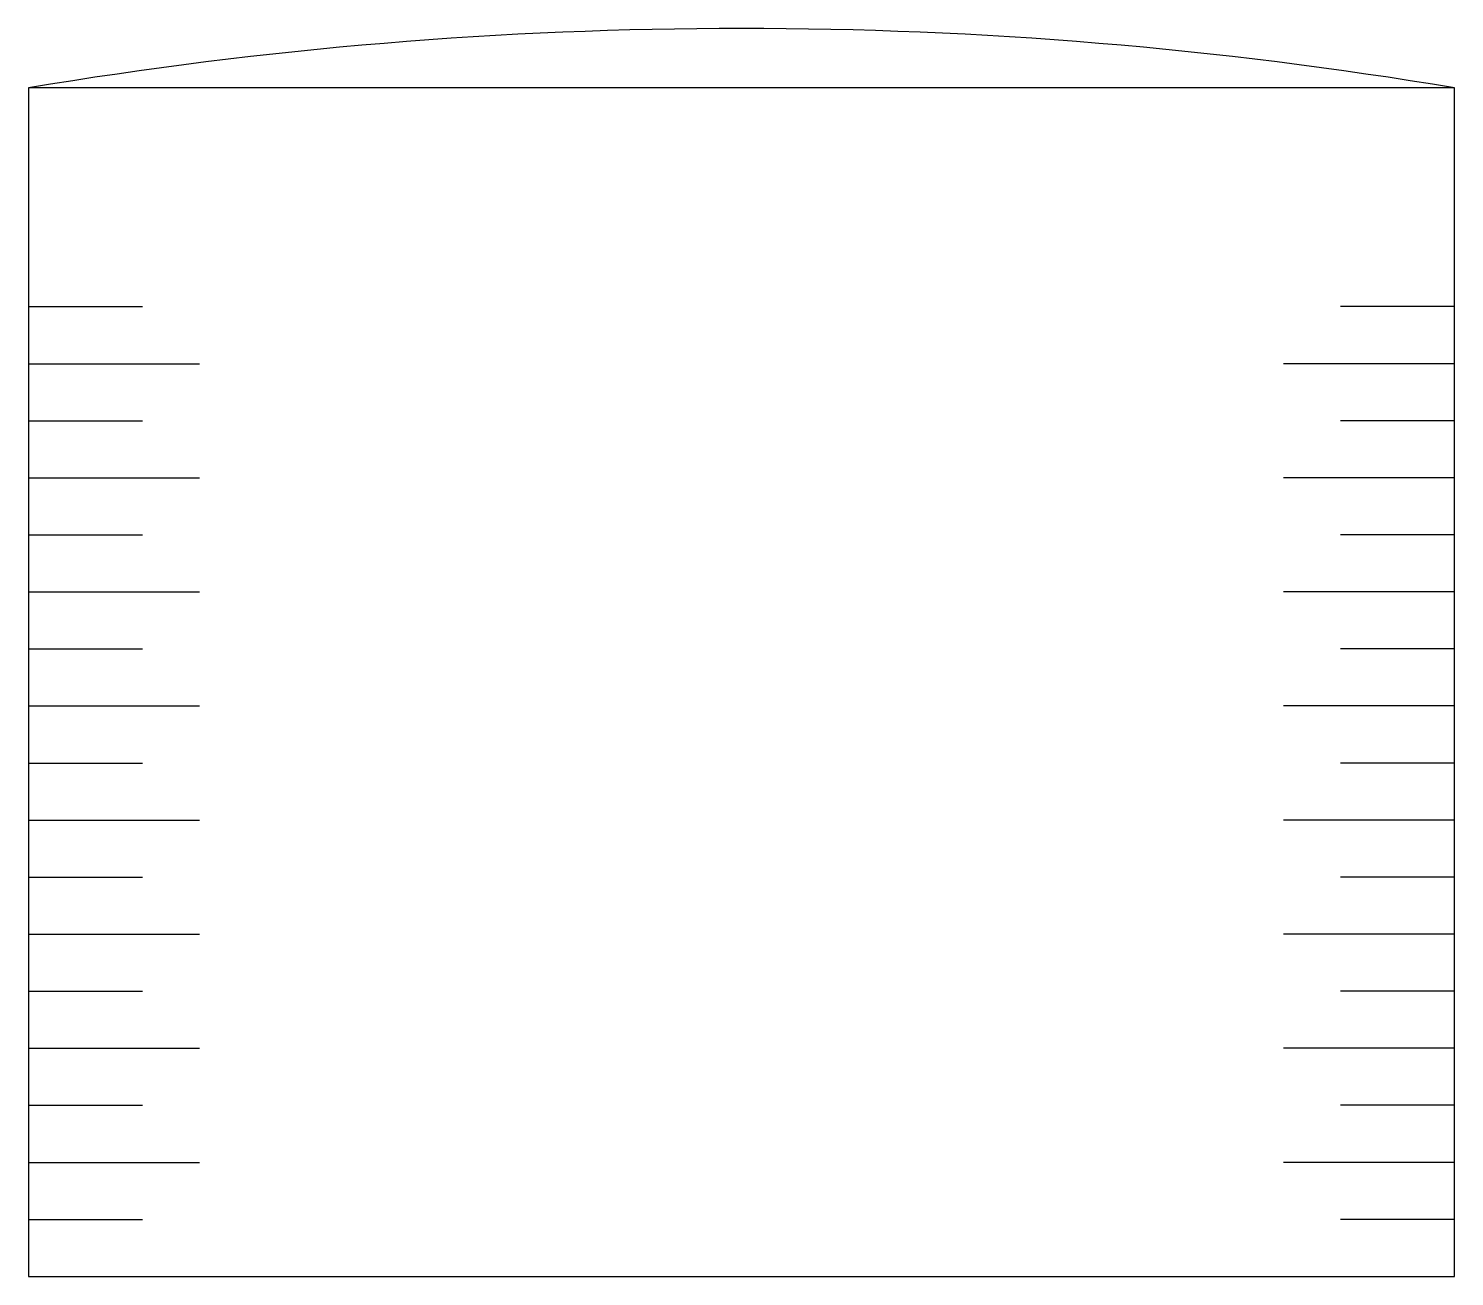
# Model space of a CAD drawing. Header units: millimetres. Extents: x -10082.3 to -10079.3, y 41.21 to 43.83.
import ezdxf

# ---------------------------------------------------------------- set-up
doc = ezdxf.new("R2010")
doc.units = ezdxf.units.MM
doc.header["$LTSCALE"] = 10
doc.layers.add('Tub_componentes', color=2, linetype='Continuous')
doc.layers.add('Tub_equipamentos', color=3, linetype='Continuous')

msp = doc.modelspace()

# ---------------------------------------------------------------- linework, layer by layer
at = {"layer": 'Tub_componentes', "color": 1}
for p, q in [((-10082.3018, 43.2473), (-10082.0618, 43.2473)), ((-10079.3018, 43.2473), (-10079.5418, 43.2473)), ((-10082.3018, 43.1273), (-10081.9418, 43.1273)), ((-10079.3018, 43.1273), (-10079.6618, 43.1273)), ((-10082.3018, 43.0073), (-10082.0618, 43.0073)), ((-10079.3018, 43.0073), (-10079.5418, 43.0073)), ((-10082.3018, 42.8873), (-10081.9418, 42.8873)), ((-10079.3018, 42.8873), (-10079.6618, 42.8873)), ((-10082.3018, 42.7673), (-10082.0618, 42.7673)), ((-10079.3018, 42.7673), (-10079.5418, 42.7673)), ((-10082.3018, 42.6473), (-10081.9418, 42.6473)), ((-10079.3018, 42.6473), (-10079.6618, 42.6473)), ((-10082.3018, 42.5273), (-10082.0618, 42.5273)), ((-10079.3018, 42.5273), (-10079.5418, 42.5273)), ((-10082.3018, 42.4073), (-10081.9418, 42.4073)), ((-10079.3018, 42.4073), (-10079.6618, 42.4073)), ((-10082.3018, 42.2873), (-10082.0618, 42.2873)), ((-10079.3018, 42.2873), (-10079.5418, 42.2873)), ((-10082.3018, 42.1673), (-10081.9418, 42.1673)), ((-10079.3018, 42.1673), (-10079.6618, 42.1673)), ((-10082.3018, 42.0473), (-10082.0618, 42.0473)), ((-10079.3018, 42.0473), (-10079.5418, 42.0473)), ((-10082.3018, 41.9273), (-10081.9418, 41.9273)), ((-10079.3018, 41.9273), (-10079.6618, 41.9273)), ((-10082.3018, 41.8073), (-10082.0618, 41.8073)), ((-10079.3018, 41.8073), (-10079.5418, 41.8073)), ((-10082.3018, 41.6873), (-10081.9418, 41.6873)), ((-10079.3018, 41.6873), (-10079.6618, 41.6873)), ((-10082.3018, 41.5673), (-10082.0618, 41.5673)), ((-10079.3018, 41.5673), (-10079.5418, 41.5673)), ((-10082.3018, 41.4473), (-10081.9418, 41.4473)), ((-10079.3018, 41.4473), (-10079.6618, 41.4473)), ((-10082.3018, 41.3273), (-10082.0618, 41.3273)), ((-10079.3018, 41.3273), (-10079.5418, 41.3273))]:
    msp.add_line(p, q, dxfattribs=at)
at = {"layer": 'Tub_equipamentos'}
for p, q in [((-10079.3018, 43.7073), (-10082.3018, 43.7073)), ((-10082.3018, 43.7073), (-10082.3018, 41.2073)), ((-10079.3018, 41.2073), (-10079.3018, 43.7073)), ((-10082.3018, 41.2073), (-10079.3018, 41.2073))]:
    msp.add_line(p, q, dxfattribs=at)
msp.add_arc((-10080.8018, 34.7698), 9.0625, 80.47272, 99.52728, dxfattribs=at)

doc.saveas('drawing.dxf')
